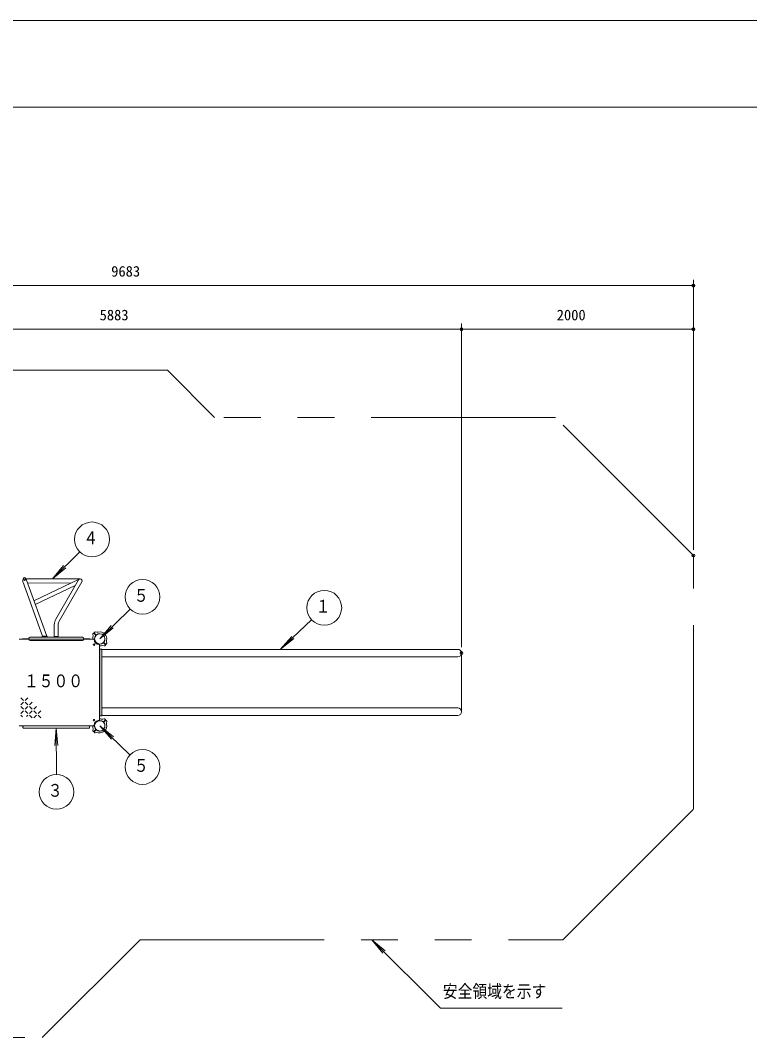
# Model space of a CAD drawing. Units: millimetres on the paper, scale 1:50. Extents: x 0 to 420, y -297 to 594.
# Drawn here: x 133.3 to 259, y 418.5 to 594 of the extents above; entities that cross this region are included whole.
import ezdxf
from ezdxf.enums import TextEntityAlignment as Align

# ---------------------------------------------------------------- set-up
doc = ezdxf.new("R2010")
doc.units = ezdxf.units.MM
doc.header["$PDMODE"] = 32
doc.header["$PDSIZE"] = 0.5
doc.linetypes.add('USER3', pattern=[63.5, 31.75, -6.35, 6.35, -6.35, 6.35, -6.35])
doc.layers.add('DEFPOINTS_3', color=7, linetype='Continuous', lineweight=9)
doc.layers.add('LY_1', color=7, linetype='Continuous', lineweight=18)
doc.styles.add('ＭＳ ゴシック', font='')
doc.styles.get('ＭＳ ゴシック').set_extended_font_data('MS Gothic')

# ---------------------------------------------------------------- blocks, each defined once
blk = doc.blocks.new('-004-_DOTSMALL')
at = {"color": 7, "linetype": 'Continuous', "lineweight": 9}
blk.add_circle((0, 0), 0.0625, dxfattribs=at)
blk.add_circle((0, 0), 0.0625, dxfattribs=at)

msp = doc.modelspace()

# ---------------------------------------------------------------- linework, layer by layer
at = {"layer": 'DEFPOINTS_3'}
msp.add_line((420, 594), (0, 594), dxfattribs=at)
at = {"layer": 'LY_1', "lineweight": 9}
for p, q in [((402.5, 579), (17.5, 579)), ((137.1, 487.763), (133.664, 497.203)), ((133.983, 497.659), (143.579, 497.659)), ((143.577, 497.659), (134.148, 497.617)), ((137.823, 487.763), (134.303, 497.435)), ((142.067, 496.972), (134.484, 496.938)), ((143.432, 497.626), (135.599, 493.874)), ((142.735, 496.538), (135.833, 493.232)), ((139.381, 490.729), (143.284, 497.489)), ((139.97, 490.389), (143.873, 497.149)), ((139.121, 489.759), (139.121, 487.759)), ((139.801, 489.759), (139.801, 487.759)), ((137.021, 487.763), (137.021, 487.639)), ((137.021, 487.763), (137.901, 487.763)), ((137.901, 487.763), (137.901, 487.639)), ((145.887, 488.293), (145.779, 488.178)), ((146.277, 487.961), (145.944, 488.294)), ((146.32, 488.003), (145.987, 488.336)), ((145.988, 488.394), (146.103, 488.501)), ((147.657, 488.297), (147.659, 488.299)), ((147.94, 488.014), (147.942, 488.017)), ((139.461, 487.289), (133.054, 487.289)), ((133.653, 487.351), (133.653, 487.287)), ((133.653, 487.351), (134.691, 487.351)), ((133.653, 487.287), (134.691, 487.287)), ((134.961, 487.591), (143.961, 487.591)), ((143.961, 487.047), (134.961, 487.047)), ((137.901, 487.639), (137.021, 487.639)), ((139.121, 487.759), (139.801, 487.759)), ((139.189, 487.591), (139.189, 487.759)), ((139.461, 487.289), (145.869, 487.289)), ((139.733, 487.759), (139.733, 487.591)), ((145.27, 487.351), (144.232, 487.351)), ((145.27, 487.287), (144.232, 487.287)), ((145.27, 487.351), (145.27, 487.287)), ((146.931, 479.819), (146.931, 486.227)), ((147.603, 486.635), (147.936, 486.302)), ((147.645, 486.677), (147.979, 486.344)), ((147.935, 486.244), (147.829, 486.145)), ((148.036, 486.345), (148.135, 486.452)), ((146.961, 474.129), (146.961, 485.509)), ((147.281, 485.569), (147.021, 485.569)), ((147.341, 474.129), (147.341, 485.509)), ((208.691, 485.519), (147.441, 485.519)), ((209.341, 474.769), (209.341, 484.869)), ((208.691, 484.219), (147.441, 484.219)), ((146.931, 479.819), (146.931, 473.411)), ((147.281, 474.069), (147.021, 474.069)), ((208.691, 475.419), (147.441, 475.419)), ((208.691, 474.119), (147.441, 474.119)), ((139.461, 472.349), (133.054, 472.349)), ((133.711, 472.039), (133.711, 472.219)), ((145.111, 472.319), (133.811, 472.319)), ((139.461, 472.349), (145.869, 472.349)), ((145.211, 472.039), (145.211, 472.219)), ((147.603, 473.003), (147.936, 473.336)), ((147.645, 472.961), (147.979, 473.294)), ((147.935, 473.394), (147.829, 473.493)), ((148.036, 473.293), (148.135, 473.186)), ((145.111, 471.939), (133.811, 471.939)), ((145.887, 471.345), (145.779, 471.46)), ((146.277, 471.677), (145.944, 471.344)), ((146.32, 471.635), (145.987, 471.302)), ((145.988, 471.244), (146.103, 471.137)), ((147.657, 471.341), (147.659, 471.339)), ((147.94, 471.624), (147.942, 471.622))]:
    msp.add_line(p, q, dxfattribs=at)
at = {"layer": 'LY_1'}
for p, q in [((249.341, 502.707), (249.341, 549.252)), ((55.689, 548.252), (249.341, 548.252)), ((91.689, 540.719), (209.341, 540.719)), ((209.341, 485.869), (209.341, 541.719)), ((209.341, 540.719), (249.341, 540.719)), ((143.497, 502.364), (138.781, 497.659)), ((138.781, 497.659), (140.712, 499.955)), ((138.781, 497.659), (141.082, 499.585)), ((152.191, 492.465), (146.961, 487.319)), ((146.961, 487.319), (148.908, 489.602)), ((183.494, 490.635), (178.066, 485.519)), ((146.961, 487.319), (149.275, 489.229)), ((178.066, 485.519), (180.062, 487.759)), ((178.066, 485.519), (180.42, 487.379)), ((133.814, 476.721), (133.364, 477.171)), ((133.814, 476.421), (133.364, 475.971)), ((133.814, 475.221), (133.364, 475.671)), ((134.564, 477.171), (134.114, 476.721)), ((134.564, 475.971), (134.114, 476.421)), ((134.564, 475.671), (134.114, 475.221)), ((135.314, 476.421), (134.864, 475.971)), ((135.314, 475.221), (134.864, 475.671)), ((136.064, 475.671), (135.614, 475.221)), ((133.814, 474.921), (133.364, 474.471)), ((133.631, 473.904), (133.364, 474.171)), ((134.564, 474.471), (134.114, 474.921)), ((134.564, 474.171), (134.324, 473.932)), ((135.314, 474.921), (134.864, 474.471)), ((135.314, 473.721), (134.864, 474.171)), ((136.064, 474.471), (135.614, 474.921)), ((136.064, 474.171), (135.614, 473.721)), ((136.814, 474.921), (136.364, 474.471)), ((136.814, 473.721), (136.364, 474.171)), ((152.167, 467.31), (146.983, 472.298)), ((146.983, 472.298), (149.318, 470.414)), ((146.983, 472.298), (148.955, 470.037)), ((139.461, 471.939), (139.208, 468.95)), ((139.483, 463.938), (139.461, 471.939)), ((139.461, 471.939), (139.731, 468.951)), ((205.709, 423.628), (193.853, 435.428)), ((193.853, 435.428), (196.156, 433.505)), ((193.853, 435.428), (195.787, 433.135)), ((205.709, 423.628), (226.709, 423.628))]:
    msp.add_line(p, q, dxfattribs=at)
at = {"layer": 'LY_1', "linetype": 'USER3'}
for p, q in [((158.631, 533.659), (118.931, 533.659)), ((166.771, 525.519), (158.631, 533.659)), ((225.529, 525.519), (166.771, 525.519)), ((249.341, 501.707), (225.529, 525.519)), ((249.341, 457.931), (249.341, 501.707)), ((226.838, 435.428), (249.341, 457.931)), ((137.051, 418.547), (153.932, 435.428)), ((153.932, 435.428), (226.838, 435.428)), ((76.871, 418.547), (137.051, 418.547))]:
    msp.add_line(p, q, dxfattribs=at)
at = {"layer": 'LY_1'}
for centre in [(145.621, 504.482), (154.329, 494.569), (185.677, 492.693), (154.329, 465.231), (139.491, 460.938)]:
    msp.add_circle(centre, 3, dxfattribs=at)
at = {"layer": 'LY_1', "lineweight": 9}
for centre, radius in [((146.961, 487.319), 0.891), ((145.971, 486.329), 0.13), ((145.971, 473.309), 0.13)]:
    msp.add_circle(centre, radius, dxfattribs=at)
at = {"layer": 'LY_1', "linetype": 'USER3'}
msp.add_circle((146.961, 472.319), 0.891, dxfattribs=at)
at = {"layer": 'LY_1', "lineweight": 9}
for centre, radius, start, end in [((133.983, 497.319), 0.34, 20, 200), ((143.579, 497.319), 0.34, 330, 150), ((141.061, 489.759), 1.94, 150, 180), ((141.061, 489.759), 1.26, 150, 180), ((145.861, 488.118), 0.1, 137, 197.54116), ((144.812, 487.787), 1, 347.72719, 17.54116), ((145.916, 488.266), 0.04, 45, 137), ((146.015, 488.365), 0.04, 133, 225), ((146.961, 487.319), 0.9, 139.27066, 225), ((146.162, 488.42), 0.1, 72.45884, 133), ((146.494, 489.469), 1, 252.45884, 282.27281), ((146.249, 487.932), 0.04, 319.27066, 45), ((146.348, 488.031), 0.04, 225, 310.72934), ((146.961, 487.319), 0.9, 45, 130.72934), ((146.961, 487.319), 1.2, 45, 102.27281), ((146.961, 487.319), 0.9, 319.27066, 45), ((147.673, 488.285), 0.02, 53.62693, 135), ((146.961, 487.319), 1.22, 45, 53.62693), ((146.961, 487.319), 1.2, 347.72719, 45), ((146.961, 487.319), 1.22, 36.37307, 45), ((147.928, 488.031), 0.02, 315, 36.37307), ((134.961, 487.319), 0.272, 90, 270), ((143.961, 487.319), 0.272, 270, 90), ((146.961, 487.319), 1.2, 167.72719, 181.43254), ((145.869, 487.189), 0.1, 6.78718, 90), ((146.961, 487.319), 1, 186.78718, 263.21282), ((146.961, 487.319), 0.9, 225, 310.72934), ((146.831, 486.227), 0.1, 0, 83.21282), ((146.961, 487.319), 1.2, 268.56746, 282.27281), ((147.429, 485.169), 1, 72.45884, 102.27281), ((147.575, 486.607), 0.04, 45, 130.72934), ((147.674, 486.706), 0.04, 139.27066, 225), ((147.761, 486.218), 0.1, 252.45884, 313), ((147.908, 486.274), 0.04, 313, 45), ((148.007, 486.373), 0.04, 225, 317), ((149.111, 486.851), 1, 167.72719, 197.54116), ((148.062, 486.52), 0.1, 317, 17.54116), ((147.021, 485.509), 0.06, 90, 180), ((147.281, 485.509), 0.06, 0, 90), ((147.441, 485.419), 0.1, 90, 180), ((147.441, 484.319), 0.1, 180, 270), ((208.691, 484.869), 0.65, 0, 90), ((208.691, 484.869), 0.65, 270, 0), ((147.021, 474.129), 0.06, 180, 270), ((147.281, 474.129), 0.06, 270, 0), ((147.441, 475.319), 0.1, 90, 180), ((147.441, 474.219), 0.1, 180, 270), ((208.691, 474.769), 0.65, 0, 90), ((208.691, 474.769), 0.65, 270, 0), ((133.811, 472.219), 0.1, 90, 180), ((133.811, 472.039), 0.1, 180, 270), ((145.111, 472.219), 0.1, 0, 90), ((145.111, 472.039), 0.1, 270, 0), ((146.961, 472.319), 1.2, 178.56746, 192.27281), ((144.812, 471.851), 1, 342.45884, 12.27281), ((145.869, 472.449), 0.1, 270, 353.21282), ((146.961, 472.319), 1, 96.78718, 173.21282), ((146.961, 472.319), 0.9, 135, 220.72934), ((146.961, 472.319), 0.9, 49.27066, 135), ((146.831, 473.411), 0.1, 276.78718, 0), ((146.961, 472.319), 1.2, 77.72719, 91.43254), ((147.429, 474.469), 1, 257.72719, 287.54116), ((147.575, 473.031), 0.04, 229.27066, 315), ((146.961, 472.319), 0.9, 315, 40.72934), ((147.674, 472.932), 0.04, 135, 220.72934), ((147.761, 473.42), 0.1, 47, 107.54116), ((146.961, 472.319), 1.2, 315, 12.27281), ((147.908, 473.365), 0.04, 315, 47), ((148.007, 473.266), 0.04, 43, 135), ((149.111, 472.787), 1, 162.45884, 192.27281), ((148.062, 473.118), 0.1, 342.45884, 43), ((145.861, 471.52), 0.1, 162.45884, 223), ((145.916, 471.373), 0.04, 223, 315), ((146.015, 471.274), 0.04, 135, 227), ((146.162, 471.218), 0.1, 227, 287.54116), ((146.494, 470.169), 1, 77.72719, 107.54116), ((146.249, 471.706), 0.04, 315, 40.72934), ((146.348, 471.607), 0.04, 49.27066, 135), ((146.961, 472.319), 0.9, 229.27066, 315), ((146.961, 472.319), 1.2, 257.72719, 315), ((147.673, 471.353), 0.02, 225, 306.37307), ((146.961, 472.319), 1.22, 306.37307, 315), ((146.961, 472.319), 1.22, 315, 323.62693), ((147.928, 471.607), 0.02, 323.62693, 45)]:
    msp.add_arc(centre, radius, start, end, dxfattribs=at)
at = {"layer": 'LY_1'}
for p in [(249.341, 548.252), (209.341, 540.719), (249.341, 540.719), (249.341, 501.707), (249.341, 501.707), (133.983, 497.659), (133.983, 497.659), (209.341, 484.869), (209.341, 484.869)]:
    msp.add_point(p, dxfattribs=at)

# ---------------------------------------------------------------- block references
at = {"layer": 'LY_1', "xscale": 2.32, "yscale": 2.32}
for p in [(249.341, 548.252), (209.341, 540.719), (249.341, 540.719)]:
    msp.add_blockref('-004-_DOTSMALL', p, dxfattribs=at)
at = {"layer": 'LY_1', "xscale": 2.32, "yscale": 2.32, "rotation": 180}
msp.add_blockref('-004-_DOTSMALL', (209.341, 540.719), dxfattribs=at)

# ---------------------------------------------------------------- texts
at = {"layer": 'LY_1', "style": 'ＭＳ ゴシック'}
for s, p in [('9683', (148.932, 549.252)), ('5883', (146.932, 541.719)), ('2000', (225.765, 541.719))]:
    msp.add_text(s, height=1.833, dxfattribs=at).set_placement(p, align=Align.BOTTOM_LEFT)
at = {"layer": 'LY_1', "style": 'ＭＳ ゴシック', "width": 0.85}
for s, p in [('４', (144.121, 502.982)), ('５', (152.829, 493.069)), ('１', (184.177, 491.193)), ('１５００', (133.878, 478.319)), ('５', (152.829, 463.731)), ('３', (137.991, 459.438)), ('安全領域を示す', (206.126, 424.778))]:
    msp.add_text(s, height=2.199, dxfattribs=at).set_placement(p, align=Align.BOTTOM_LEFT)

doc.saveas('drawing.dxf')
